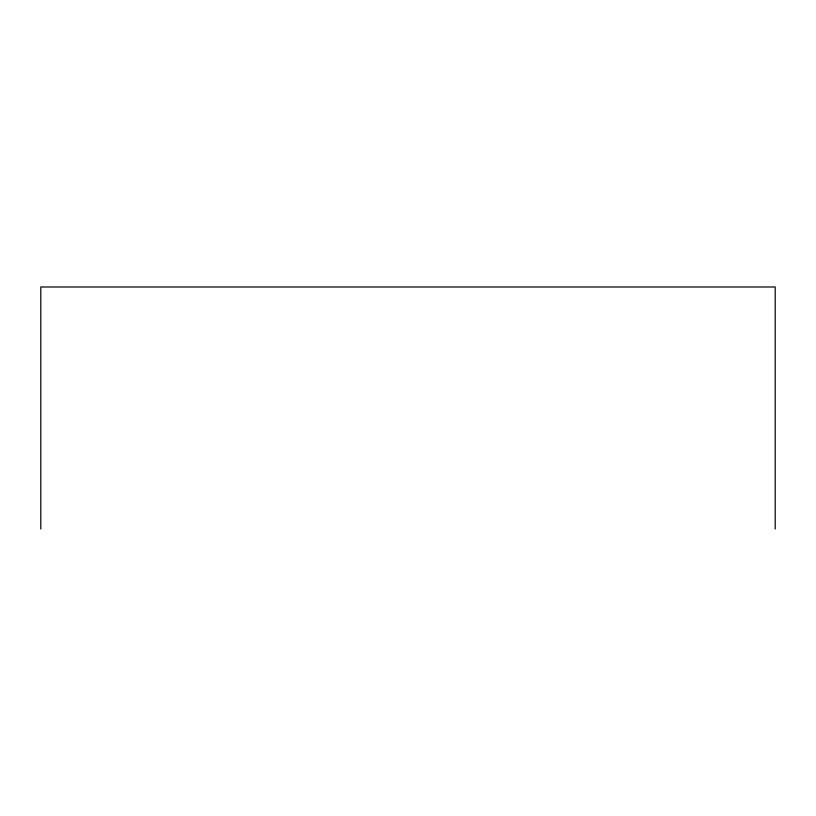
<?xml version="1.0" encoding="UTF-8"?>
<svg xmlns="http://www.w3.org/2000/svg" width="816" height="816" viewBox="0 0 816 816"><rect width="100%" height="100%" fill="white"/><g stroke="black" fill="none" stroke-linecap="round" stroke-linejoin="round"><path stroke-width="1.22" d="M775.2 529.013L775.2 286.987L40.8 286.987L40.8 529.013"/></g></svg>
